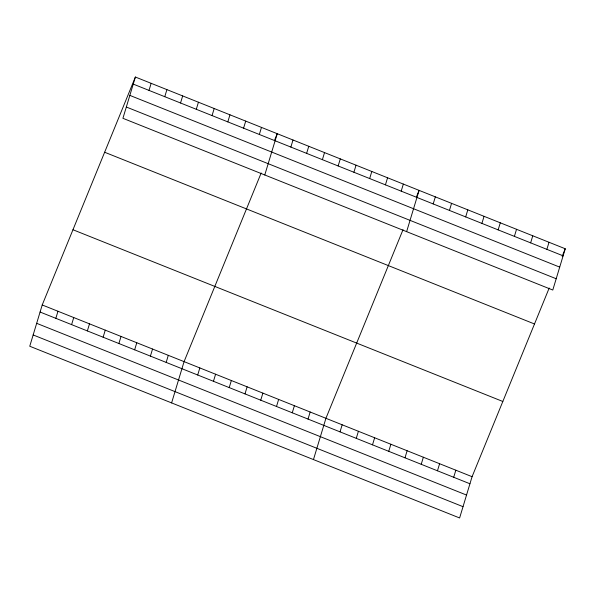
<?xml version="1.0" encoding="UTF-8"?>
<svg xmlns="http://www.w3.org/2000/svg" width="595" height="595" viewBox="0 0 595 595"><rect width="100%" height="100%" fill="white"/><g stroke="black" fill="none" stroke-linecap="round" stroke-linejoin="round"><path stroke-width="0.89" d="M135.385 77.03L122.92 118.308L552.785 290.04L565.25 248.762L135.385 77.03L42.215 304.96L29.75 346.238L459.615 517.97L472.08 476.692L549.192 288.039M55.841 318.332L57.975 311.259M71.601 324.625L73.735 317.559M149.01 90.395L151.145 83.33M87.361 330.924L89.495 323.851M164.77 96.695L166.905 89.622M103.121 337.224L105.256 330.151M180.538 102.995L182.672 95.921M118.888 343.516L121.023 336.443M196.298 109.287L198.433 102.221M134.648 349.815L136.783 342.742M212.058 115.586L214.193 108.513M150.409 356.108L152.543 349.042M227.818 121.886L229.953 114.813M166.169 362.407L168.303 355.334M243.578 128.178L245.713 121.105M171.605 402.912L184.071 361.634L261.183 172.981M259.346 134.477L261.48 127.404M197.696 374.999L199.831 367.933M264.775 174.975L277.24 133.704L274.503 140.39M213.456 381.298L215.591 374.225M290.866 147.069L293 139.996M229.216 387.598L231.351 380.525M306.626 153.369L308.76 146.296M244.984 393.89L247.118 386.817M322.393 159.661L324.528 152.595M260.744 400.19L262.878 393.116M338.153 165.96L340.288 158.887M276.504 406.482L278.639 399.416M353.913 172.26L356.048 165.187M292.264 412.781L294.399 405.708M369.674 178.552L371.808 171.479M308.024 419.081L310.159 412.008M385.434 184.852L387.576 177.779M313.461 459.578L325.926 418.307L403.038 229.655M401.201 191.144L403.336 184.078M340.028 431.866L342.162 424.793M406.63 231.648L419.096 190.37L416.366 197.057M356.271 438.351L358.406 431.278M433.197 203.929L435.332 196.863M372.507 444.837L374.642 437.764M449.441 210.422L451.575 203.349M388.743 451.322L390.878 444.257M465.677 216.907L467.811 209.834M404.987 457.815L407.121 450.742M481.92 223.393L484.055 216.32M421.223 464.301L423.357 457.228M498.156 229.878L500.291 222.813M437.466 470.786L439.601 463.721M514.4 236.371L516.534 229.298M453.702 477.279L455.837 470.206M530.636 242.857L532.77 235.784M546.879 249.342L549.014 242.277M562.178 256.281L565.25 248.762M133.25 84.103L563.115 255.835M129.844 95.386L559.709 267.118M126.333 107.018L556.199 278.75M104.638 152.246L534.503 323.978M72.962 229.744L502.827 401.476M42.215 304.96L472.08 476.692M40.081 312.033L469.946 483.765M36.667 323.323L466.532 495.055M33.156 334.948L463.022 506.68"/></g></svg>
